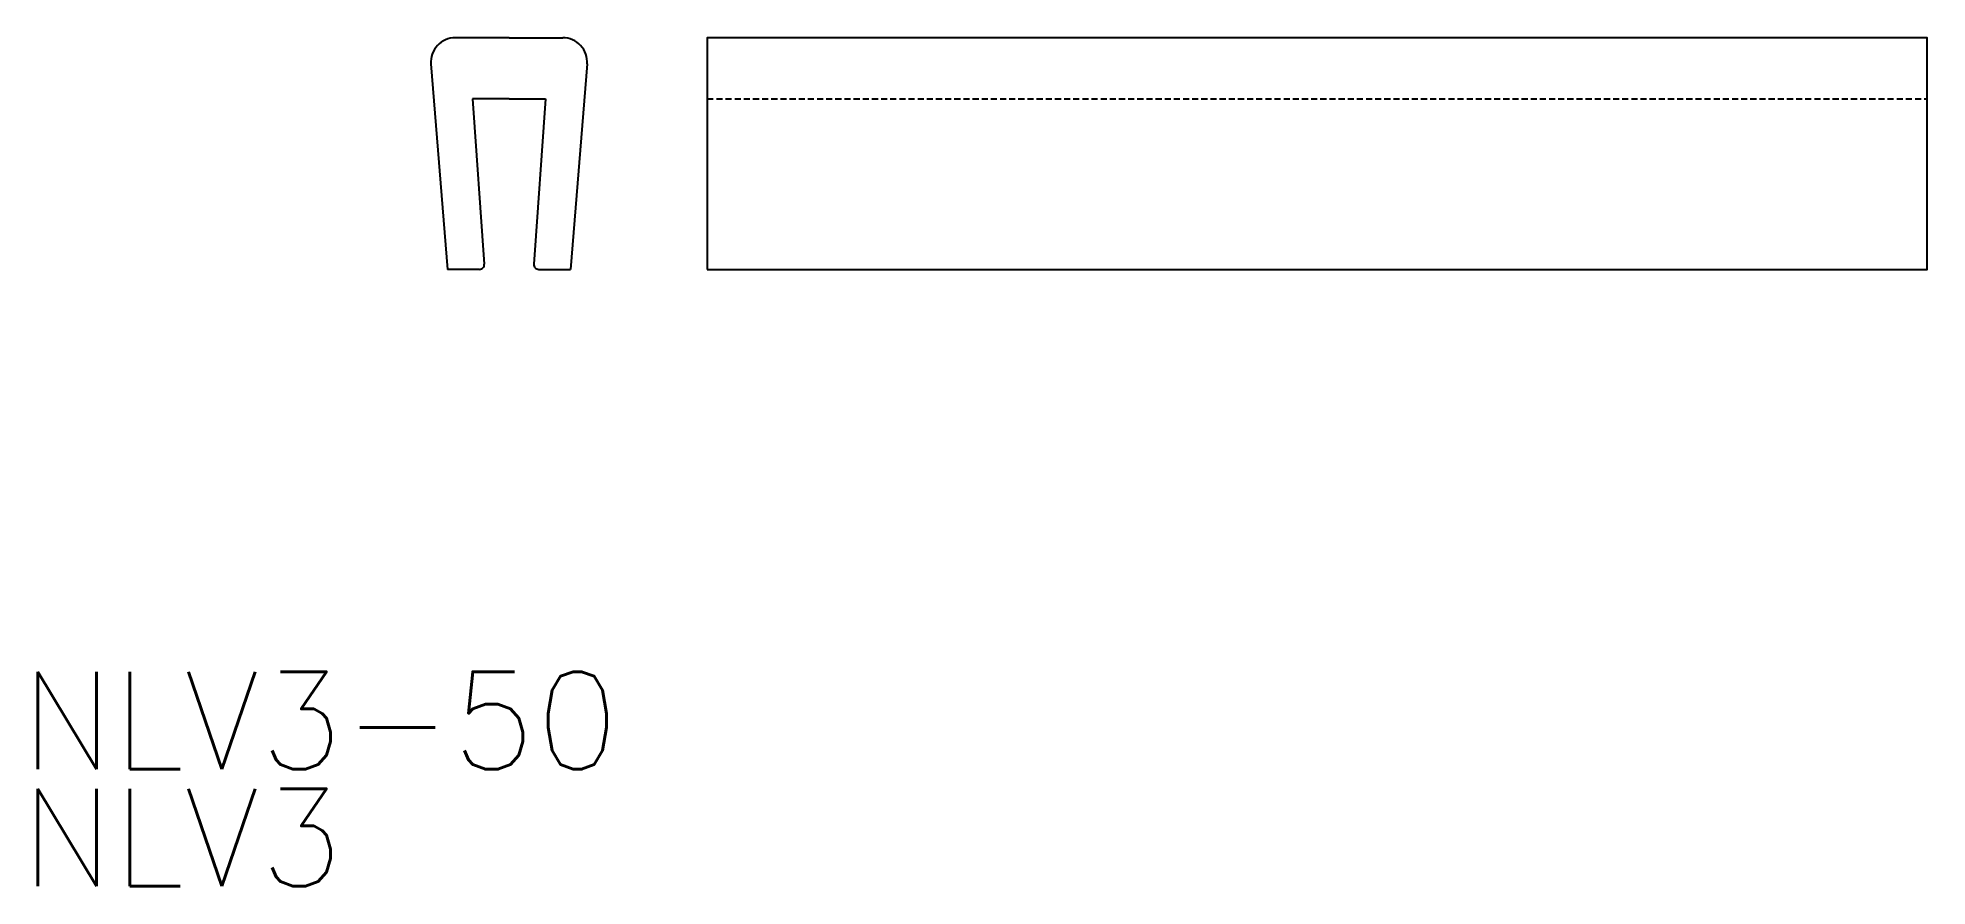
# Model space of a CAD drawing. Extents: x 20.7 to 98.1, y 35.2 to 70.
import ezdxf

# ---------------------------------------------------------------- set-up
doc = ezdxf.new("R2010")
doc.units = 0
doc.linetypes.add('HIDDEN', pattern=[0.375, 0.25, -0.125])
doc.layers.get('0').update_dxf_attribs({"linetype": 'CONTINUOUS'})
doc.styles.get("Standard").update_dxf_attribs({"font": 'txt.shx'})

msp = doc.modelspace()

# ---------------------------------------------------------------- linework, layer by layer
for p, q in [((40, 70), (37.797458, 70)), ((40, 70), (42.202542, 70)), ((36.8, 68.928753), (37.478571, 60.5)), ((43.2, 68.928753), (42.521429, 60.5)), ((38.5, 67.5), (38.984696, 60.714249)), ((40, 67.5), (38.5, 67.5)), ((40, 67.5), (41.5, 67.5)), ((41.5, 67.5), (41.015304, 60.714249)), ((38.785205, 60.5), (37.478571, 60.5)), ((41.214795, 60.5), (42.521429, 60.5))]:
    msp.add_line(p, q)
at = {"color": 6, "linetype": 'HIDDEN'}
msp.add_line((48.122336, 67.5), (98.122336, 67.5), dxfattribs=at)
msp.add_lwpolyline([(48.122336, 60.5), (98.122336, 60.5), (98.122336, 70), (48.122336, 70)], close=True)
for centre, radius, start, end in [((37.797458, 69), 1, 90, 184.085617), ((42.202542, 69), 1, 355.914383, 90), ((38.785205, 60.7), 0.2, 270, 4.085617), ((41.214795, 60.7), 0.2, 175.914383, 270)]:
    msp.add_arc(centre, radius, start, end)

# ---------------------------------------------------------------- texts
for s, p in [('NLV3-50', (20, 40)), ('NLV3', (20, 35.2))]:
    msp.add_text(s, height=4).set_placement(p)

doc.saveas('drawing.dxf')
